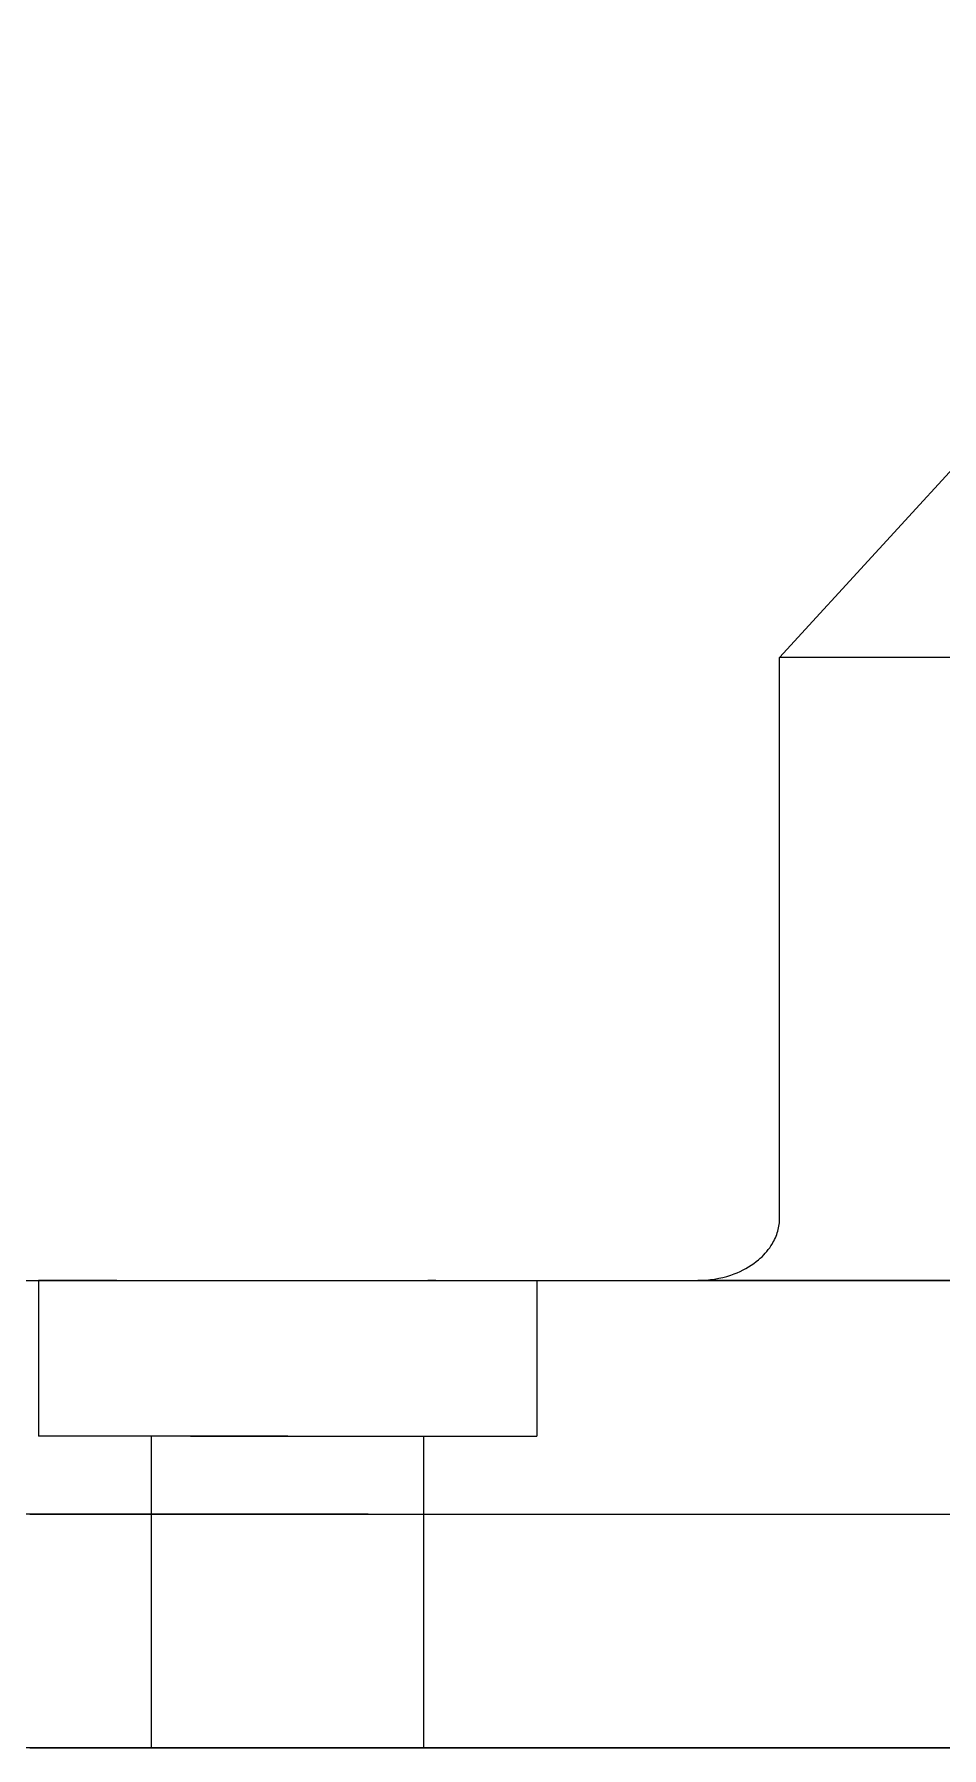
# Model space of a CAD drawing. Header units: millimetres. Extents: x -65 to 206, y -204 to 46.
# Drawn here: x 156.75 to 168.4, y -150 to -128 of the extents above; entities that cross this region are included whole.
import ezdxf

# ---------------------------------------------------------------- set-up
doc = ezdxf.new("R2010")
doc.units = ezdxf.units.MM
doc.layers.add('SIDE_YZ', color=7, linetype='Continuous')

msp = doc.modelspace()

# ---------------------------------------------------------------- linework, layer by layer
at = {"layer": 'SIDE_YZ'}
for p, q in [((173.647, -128), (166.316, -136)), ((166.316, -143.2), (166.316, -136)), ((181.022, -136), (166.316, -136)), ((166.315, -143.237), (166.316, -143.218)), ((166.316, -143.218), (166.316, -143.2)), ((166.262, -143.453), (166.271, -143.432)), ((166.262, -143.453), (166.271, -143.432)), ((166.271, -143.432), (166.279, -143.411)), ((166.271, -143.432), (166.279, -143.411)), ((166.279, -143.411), (166.286, -143.389)), ((166.286, -143.389), (166.292, -143.368)), ((166.292, -143.368), (166.298, -143.346)), ((166.298, -143.346), (166.303, -143.324)), ((166.303, -143.324), (166.307, -143.303)), ((166.307, -143.303), (166.31, -143.281)), ((166.31, -143.281), (166.313, -143.259)), ((166.313, -143.259), (166.315, -143.237)), ((166.112, -143.673), (166.133, -143.651)), ((166.133, -143.651), (166.153, -143.628)), ((166.153, -143.628), (166.171, -143.605)), ((166.171, -143.605), (166.189, -143.581)), ((166.189, -143.581), (166.205, -143.557)), ((166.205, -143.557), (166.219, -143.535)), ((166.219, -143.535), (166.231, -143.515)), ((166.231, -143.515), (166.242, -143.494)), ((166.242, -143.494), (166.252, -143.474)), ((166.252, -143.474), (166.262, -143.453)), ((165.811, -143.884), (165.848, -143.866)), ((165.848, -143.866), (165.884, -143.846)), ((165.884, -143.846), (165.919, -143.826)), ((165.919, -143.826), (165.953, -143.805)), ((165.953, -143.805), (165.986, -143.782)), ((165.986, -143.782), (166.017, -143.759)), ((166.017, -143.759), (166.045, -143.736)), ((166.045, -143.736), (166.068, -143.716)), ((166.068, -143.716), (166.091, -143.695)), ((166.091, -143.695), (166.112, -143.673)), ((129, -144), (191, -144)), ((155.882, -144), (156.906, -144)), ((156.806, -144), (156.801, -144)), ((156.801, -144), (156.801, -146)), ((156.816, -144), (156.806, -144)), ((156.831, -144), (156.816, -144)), ((156.851, -144), (156.831, -144)), ((156.876, -144), (156.851, -144)), ((156.906, -144), (156.876, -144)), ((156.941, -144), (156.906, -144)), ((156.906, -144), (157.934, -144)), ((156.981, -144), (156.941, -144)), ((157.026, -144), (156.981, -144)), ((157.075, -144), (157.026, -144)), ((157.129, -144), (157.075, -144)), ((157.187, -144), (157.129, -144)), ((157.25, -144), (157.187, -144)), ((157.317, -144), (157.25, -144)), ((157.389, -144), (157.317, -144)), ((157.465, -144), (157.389, -144)), ((157.544, -144), (157.465, -144)), ((157.628, -144), (157.544, -144)), ((157.715, -144), (157.628, -144)), ((157.806, -144), (157.715, -144)), ((157.806, -144), (157.9, -144)), ((157.9, -144), (157.998, -144)), ((157.934, -144), (158.966, -144)), ((157.998, -144), (158.099, -144)), ((158.099, -144), (158.202, -144)), ((158.202, -144), (158.309, -144)), ((158.309, -144), (158.418, -144)), ((158.418, -144), (158.53, -144)), ((158.53, -144), (158.644, -144)), ((158.644, -144), (158.761, -144)), ((158.761, -144), (158.879, -144)), ((158.879, -144), (158.999, -144)), ((158.966, -144), (160, -144)), ((158.999, -144), (159.121, -144)), ((159.121, -144), (159.244, -144)), ((159.244, -144), (159.368, -144)), ((159.368, -144), (159.493, -144)), ((159.493, -144), (159.619, -144)), ((159.619, -144), (159.746, -144)), ((159.746, -144), (159.873, -144)), ((159.873, -144), (160, -144)), ((160, -144), (160.127, -144)), ((160, -144), (161.034, -144)), ((160.127, -144), (160.254, -144)), ((160.254, -144), (160.381, -144)), ((160.381, -144), (160.507, -144)), ((160.507, -144), (160.632, -144)), ((160.632, -144), (160.756, -144)), ((160.756, -144), (160.879, -144)), ((160.879, -144), (161.001, -144)), ((161.001, -144), (161.121, -144)), ((161.034, -144), (162.066, -144)), ((161.121, -144), (161.239, -144)), ((161.239, -144), (161.356, -144)), ((161.356, -144), (161.47, -144)), ((161.47, -144), (161.582, -144)), ((161.582, -144), (161.691, -144)), ((161.691, -144), (161.798, -144)), ((161.901, -144), (161.798, -144)), ((161.901, -144), (162.002, -144)), ((162.002, -144), (162.1, -144)), ((162.066, -144), (163.094, -144)), ((162.1, -144), (162.194, -144)), ((162.194, -144), (162.285, -144)), ((162.285, -144), (162.372, -144)), ((162.372, -144), (162.456, -144)), ((162.456, -144), (162.535, -144)), ((162.535, -144), (162.611, -144)), ((162.611, -144), (162.683, -144)), ((162.683, -144), (162.75, -144)), ((162.75, -144), (162.813, -144)), ((162.813, -144), (162.871, -144)), ((162.871, -144), (162.925, -144)), ((162.925, -144), (162.974, -144)), ((162.974, -144), (163.019, -144)), ((163.019, -144), (163.059, -144)), ((163.059, -144), (163.094, -144)), ((163.094, -144), (163.124, -144)), ((163.094, -144), (164.118, -144)), ((163.124, -144), (163.149, -144)), ((163.149, -144), (163.169, -144)), ((163.169, -144), (163.184, -144)), ((163.184, -144), (163.194, -144)), ((163.194, -144), (163.199, -144)), ((163.199, -144), (163.199, -146)), ((164.118, -144), (165.136, -144)), ((165.136, -144), (166.145, -144)), ((165.265, -144), (165.32, -143.999)), ((172.912, -144), (165.265, -144)), ((165.265, -144), (171.768, -144)), ((165.32, -143.999), (165.374, -143.996)), ((165.32, -143.999), (165.374, -143.996)), ((165.374, -143.996), (165.428, -143.99)), ((165.374, -143.996), (165.428, -143.99)), ((165.428, -143.99), (165.482, -143.983)), ((165.482, -143.983), (165.535, -143.973)), ((165.535, -143.973), (165.587, -143.962)), ((165.587, -143.962), (165.639, -143.948)), ((165.639, -143.948), (165.689, -143.932)), ((165.639, -143.948), (165.689, -143.932)), ((165.689, -143.932), (165.733, -143.916)), ((165.689, -143.932), (165.733, -143.916)), ((165.733, -143.916), (165.773, -143.901)), ((165.773, -143.901), (165.811, -143.884)), ((166.145, -144), (167.144, -144)), ((167.144, -144), (168.133, -144)), ((168.133, -144), (169.108, -144)), ((156.806, -146), (156.801, -146)), ((156.816, -146), (156.806, -146)), ((156.831, -146), (156.816, -146)), ((156.851, -146), (156.831, -146)), ((156.876, -146), (156.851, -146)), ((156.906, -146), (156.876, -146)), ((156.941, -146), (156.906, -146)), ((156.981, -146), (156.941, -146)), ((157.026, -146), (156.981, -146)), ((157.075, -146), (157.026, -146)), ((157.129, -146), (157.075, -146)), ((157.187, -146), (157.129, -146)), ((157.25, -146), (157.187, -146)), ((157.317, -146), (157.25, -146)), ((157.389, -146), (157.317, -146)), ((157.465, -146), (157.389, -146)), ((157.544, -146), (157.465, -146)), ((157.628, -146), (157.544, -146)), ((157.715, -146), (157.628, -146)), ((157.806, -146), (157.715, -146)), ((157.9, -146), (157.806, -146)), ((157.998, -146), (157.9, -146)), ((158.099, -146), (157.998, -146)), ((158.202, -146), (158.099, -146)), ((158.309, -146), (158.202, -146)), ((158.25, -150), (158.25, -146)), ((158.253, -146), (158.25, -146)), ((158.259, -146), (158.253, -146)), ((158.267, -146), (158.259, -146)), ((158.278, -146), (158.267, -146)), ((158.292, -146), (158.278, -146)), ((158.308, -146), (158.292, -146)), ((158.327, -146), (158.308, -146)), ((158.418, -146), (158.309, -146)), ((158.349, -146), (158.327, -146)), ((158.373, -146), (158.349, -146)), ((158.4, -146), (158.373, -146)), ((158.43, -146), (158.4, -146)), ((158.53, -146), (158.418, -146)), ((158.462, -146), (158.43, -146)), ((158.496, -146), (158.462, -146)), ((158.533, -146), (158.496, -146)), ((158.644, -146), (158.53, -146)), ((158.572, -146), (158.533, -146)), ((158.613, -146), (158.572, -146)), ((158.657, -146), (158.613, -146)), ((158.761, -146), (158.644, -146)), ((158.703, -146), (158.657, -146)), ((158.75, -146), (158.703, -146)), ((158.75, -146), (158.8, -146)), ((158.879, -146), (158.761, -146)), ((158.8, -146), (158.852, -146)), ((158.852, -146), (158.905, -146)), ((158.999, -146), (158.879, -146)), ((158.905, -146), (158.96, -146)), ((158.96, -146), (159.017, -146)), ((159.121, -146), (158.999, -146)), ((159.017, -146), (159.075, -146)), ((159.075, -146), (159.135, -146)), ((159.244, -146), (159.121, -146)), ((159.135, -146), (159.196, -146)), ((159.196, -146), (159.259, -146)), ((159.368, -146), (159.244, -146)), ((159.259, -146), (159.322, -146)), ((159.322, -146), (159.387, -146)), ((159.493, -146), (159.368, -146)), ((159.387, -146), (159.453, -146)), ((159.453, -146), (159.519, -146)), ((159.619, -146), (159.493, -146)), ((159.519, -146), (159.586, -146)), ((159.586, -146), (159.654, -146)), ((159.746, -146), (159.619, -146)), ((159.654, -146), (159.723, -146)), ((159.723, -146), (159.792, -146)), ((159.873, -146), (159.746, -146)), ((159.792, -146), (159.861, -146)), ((159.861, -146), (159.93, -146)), ((160, -146), (159.873, -146)), ((159.93, -146), (160, -146)), ((160, -146), (160.127, -146)), ((160, -146), (160.07, -146)), ((160.07, -146), (160.139, -146)), ((160.127, -146), (160.254, -146)), ((160.139, -146), (160.208, -146)), ((160.208, -146), (160.277, -146)), ((160.254, -146), (160.381, -146)), ((160.277, -146), (160.346, -146)), ((160.346, -146), (160.414, -146)), ((160.381, -146), (160.507, -146)), ((160.414, -146), (160.481, -146)), ((160.481, -146), (160.547, -146)), ((160.507, -146), (160.632, -146)), ((160.547, -146), (160.613, -146)), ((160.613, -146), (160.678, -146)), ((160.632, -146), (160.756, -146)), ((160.678, -146), (160.741, -146)), ((160.741, -146), (160.804, -146)), ((160.756, -146), (160.879, -146)), ((160.804, -146), (160.865, -146)), ((160.865, -146), (160.925, -146)), ((160.879, -146), (161.001, -146)), ((160.925, -146), (160.983, -146)), ((160.983, -146), (161.04, -146)), ((161.001, -146), (161.121, -146)), ((161.04, -146), (161.095, -146)), ((161.095, -146), (161.148, -146)), ((161.121, -146), (161.239, -146)), ((161.148, -146), (161.2, -146)), ((161.2, -146), (161.25, -146)), ((161.239, -146), (161.356, -146)), ((161.25, -146), (161.297, -146)), ((161.297, -146), (161.343, -146)), ((161.343, -146), (161.387, -146)), ((161.356, -146), (161.47, -146)), ((161.387, -146), (161.428, -146)), ((161.428, -146), (161.467, -146)), ((161.467, -146), (161.504, -146)), ((161.47, -146), (161.582, -146)), ((161.504, -146), (161.538, -146)), ((161.538, -146), (161.57, -146)), ((161.57, -146), (161.6, -146)), ((161.582, -146), (161.691, -146)), ((161.6, -146), (161.627, -146)), ((161.627, -146), (161.651, -146)), ((161.651, -146), (161.673, -146)), ((161.673, -146), (161.692, -146)), ((161.691, -146), (161.798, -146)), ((161.692, -146), (161.708, -146)), ((161.708, -146), (161.722, -146)), ((161.722, -146), (161.733, -146)), ((161.733, -146), (161.741, -146)), ((161.741, -146), (161.747, -146)), ((161.747, -146), (161.75, -146)), ((161.75, -150), (161.75, -146)), ((161.798, -146), (161.901, -146)), ((161.901, -146), (162.002, -146)), ((162.002, -146), (162.1, -146)), ((162.1, -146), (162.194, -146)), ((162.194, -146), (162.285, -146)), ((162.285, -146), (162.372, -146)), ((162.372, -146), (162.456, -146)), ((162.456, -146), (162.535, -146)), ((162.535, -146), (162.611, -146)), ((162.611, -146), (162.683, -146)), ((162.683, -146), (162.75, -146)), ((162.75, -146), (162.813, -146)), ((162.813, -146), (162.871, -146)), ((162.871, -146), (162.925, -146)), ((162.925, -146), (162.974, -146)), ((162.974, -146), (163.019, -146)), ((163.019, -146), (163.059, -146)), ((163.059, -146), (163.094, -146)), ((163.094, -146), (163.124, -146)), ((163.124, -146), (163.149, -146)), ((163.149, -146), (163.169, -146)), ((163.169, -146), (163.184, -146)), ((163.184, -146), (163.194, -146)), ((163.194, -146), (163.199, -146)), ((156.906, -147), (155.882, -147)), ((156.691, -147), (157.791, -147)), ((157.934, -147), (156.906, -147)), ((157.791, -147), (158.895, -147)), ((158.966, -147), (157.934, -147)), ((158.895, -147), (160, -147)), ((160, -147), (158.966, -147)), ((161.034, -147), (160, -147)), ((160, -147), (161.105, -147)), ((161.034, -147), (162.066, -147)), ((161.105, -147), (162.209, -147)), ((162.066, -147), (163.094, -147)), ((162.209, -147), (163.309, -147)), ((163.094, -147), (164.118, -147)), ((163.309, -147), (164.403, -147)), ((164.118, -147), (165.136, -147)), ((164.403, -147), (165.491, -147)), ((165.136, -147), (166.145, -147)), ((165.491, -147), (166.57, -147)), ((166.145, -147), (167.144, -147)), ((166.57, -147), (167.639, -147)), ((167.144, -147), (168.133, -147)), ((167.639, -147), (168.696, -147)), ((168.133, -147), (169.108, -147)), ((191, -150), (129, -150)), ((156.691, -150), (157.791, -150)), ((157.791, -150), (158.895, -150)), ((158.253, -150), (158.25, -150)), ((158.259, -150), (158.253, -150)), ((158.267, -150), (158.259, -150)), ((158.278, -150), (158.267, -150)), ((158.292, -150), (158.278, -150)), ((158.308, -150), (158.292, -150)), ((158.327, -150), (158.308, -150)), ((158.349, -150), (158.327, -150)), ((158.373, -150), (158.349, -150)), ((158.4, -150), (158.373, -150)), ((158.43, -150), (158.4, -150)), ((158.462, -150), (158.43, -150)), ((158.496, -150), (158.462, -150)), ((158.533, -150), (158.496, -150)), ((158.572, -150), (158.533, -150)), ((158.613, -150), (158.572, -150)), ((158.657, -150), (158.613, -150)), ((158.703, -150), (158.657, -150)), ((158.75, -150), (158.703, -150)), ((158.75, -150), (158.8, -150)), ((158.8, -150), (158.852, -150)), ((158.852, -150), (158.905, -150)), ((158.895, -150), (160, -150)), ((158.905, -150), (158.96, -150)), ((158.96, -150), (159.017, -150)), ((159.017, -150), (159.075, -150)), ((159.075, -150), (159.135, -150)), ((159.135, -150), (159.196, -150)), ((159.196, -150), (159.259, -150)), ((159.259, -150), (159.322, -150)), ((159.322, -150), (159.387, -150)), ((159.387, -150), (159.453, -150)), ((159.453, -150), (159.519, -150)), ((159.519, -150), (159.586, -150)), ((159.586, -150), (159.654, -150)), ((159.654, -150), (159.723, -150)), ((159.723, -150), (159.792, -150)), ((159.792, -150), (159.861, -150)), ((159.861, -150), (159.93, -150)), ((159.93, -150), (160, -150)), ((160.07, -150), (160, -150)), ((160, -150), (161.105, -150)), ((160.139, -150), (160.07, -150)), ((160.208, -150), (160.139, -150)), ((160.277, -150), (160.208, -150)), ((160.277, -150), (160.346, -150)), ((160.346, -150), (160.414, -150)), ((160.414, -150), (160.481, -150)), ((160.481, -150), (160.547, -150)), ((160.547, -150), (160.613, -150)), ((160.613, -150), (160.678, -150)), ((160.678, -150), (160.741, -150)), ((160.741, -150), (160.804, -150)), ((160.865, -150), (160.804, -150)), ((160.925, -150), (160.865, -150)), ((160.983, -150), (160.925, -150)), ((160.983, -150), (161.04, -150)), ((161.04, -150), (161.095, -150)), ((161.148, -150), (161.095, -150)), ((161.105, -150), (162.209, -150)), ((161.2, -150), (161.148, -150)), ((161.25, -150), (161.2, -150)), ((161.297, -150), (161.25, -150)), ((161.343, -150), (161.297, -150)), ((161.387, -150), (161.343, -150)), ((161.428, -150), (161.387, -150)), ((161.467, -150), (161.428, -150)), ((161.467, -150), (161.504, -150)), ((161.504, -150), (161.538, -150)), ((161.57, -150), (161.538, -150)), ((161.6, -150), (161.57, -150)), ((161.627, -150), (161.6, -150)), ((161.651, -150), (161.627, -150)), ((161.673, -150), (161.651, -150)), ((161.692, -150), (161.673, -150)), ((161.692, -150), (161.708, -150)), ((161.708, -150), (161.722, -150)), ((161.733, -150), (161.722, -150)), ((161.741, -150), (161.733, -150)), ((161.747, -150), (161.741, -150)), ((161.75, -150), (161.747, -150)), ((162.209, -150), (163.309, -150)), ((163.309, -150), (164.403, -150)), ((164.403, -150), (165.491, -150)), ((165.491, -150), (166.57, -150)), ((166.57, -150), (167.639, -150)), ((167.639, -150), (168.696, -150))]:
    msp.add_line(p, q, dxfattribs=at)

doc.saveas('drawing.dxf')
